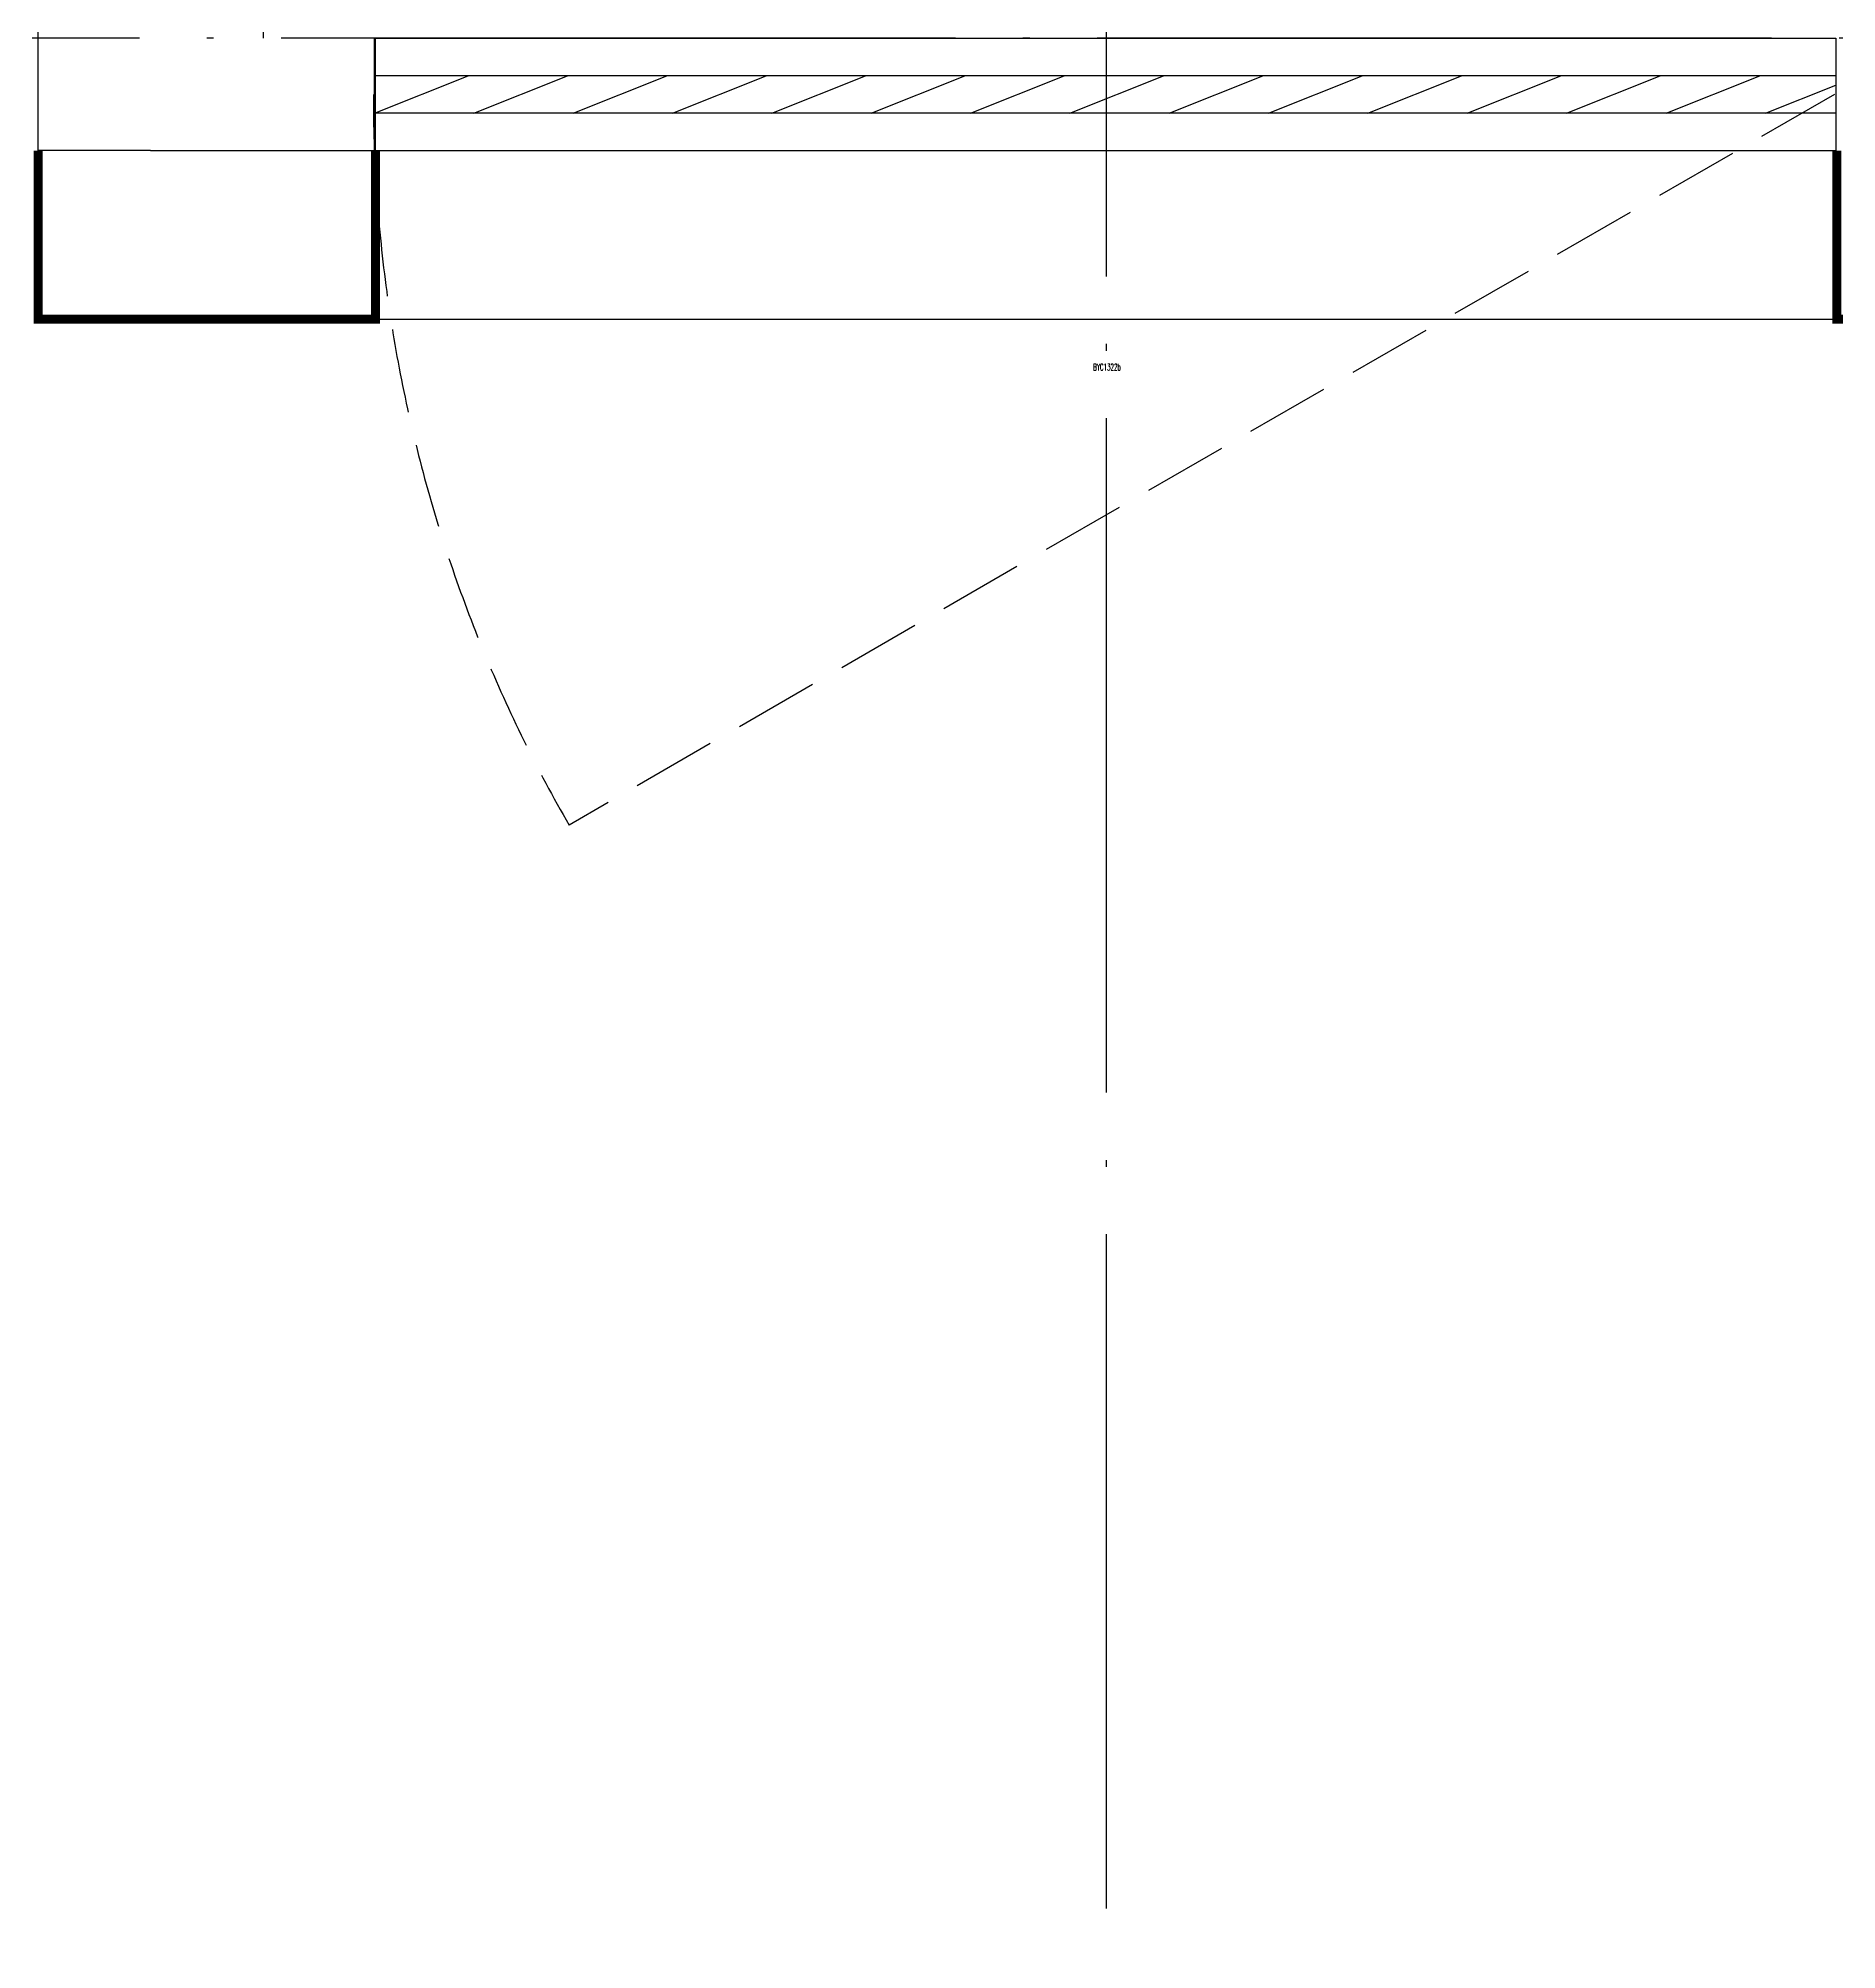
# Model space of a CAD drawing. Extents: x 27938 to 1507990, y 110129 to 923079.
# Drawn here: x 836267 to 837867, y 362123 to 363824 of the extents above; entities that cross this region are included whole.
import ezdxf

# ---------------------------------------------------------------- set-up
doc = ezdxf.new("R2010")
doc.units = 0
doc.header["$LTSCALE"] = 1000
doc.header["$MEASUREMENT"] = 0
doc.linetypes.add('DASH', pattern=[0.35, 0.25, -0.1])
doc.linetypes.add('DOTE', pattern=[2.42, 2, -0.2, 0.02, -0.2])
for name, color, linetype in [('DOTE', 1, 'Continuous'), ('WALL', 9, 'Continuous'), ('WINDOW', 4, 'Continuous'), ('WINDOW_TEXT', 7, 'Continuous'), ('看线', 251, 'Continuous')]:
    doc.layers.add(name, color=color, linetype=linetype)
doc.styles.add('_TCH_WINDOW', font='SIMPLEX.shx', dxfattribs={"width": 0.7, "height": 3.5, "bigfont": 'GBCBIG.shx'})

# ---------------------------------------------------------------- blocks, each defined once
blk = doc.blocks.new('GDGDGDSDA')
at = {"layer": 'DOTE', "color": 0, "linetype": 'DOTE', "ltscale": 0.3}
for p, q in [((428635, 370658.3), (428634.8, 359558.3)), ((427884.9, 362158.3), (427884.8, 361558.3)), ((471334.8, 361558.3), (417334.8, 361558.3))]:
    blk.add_line(p, q, dxfattribs=at)
blk = doc.blocks.new('$WINLIB2D$00000039')
at = {"color": 0}
for points in [[(-0.5, 0.5), (-0.5, -0.5)], [(0.5, 0.5), (-0.5, 0.5)], [(0.5, -0.5), (0.5, 0.5)], [(-0.5, 0.1667), (0.5, 0.1667)], [(-0.3839, -0.1667), (-0.448, 0.1667)], [(-0.3159, -0.1667), (-0.38, 0.1667)], [(-0.2479, -0.1667), (-0.312, 0.1667)], [(-0.1799, -0.1667), (-0.244, 0.1667)], [(-0.1119, -0.1667), (-0.176, 0.1667)], [(-0.0439, -0.1667), (-0.108, 0.1667)], [(0.0241, -0.1667), (-0.04, 0.1667)], [(0.0921, -0.1667), (0.028, 0.1667)], [(0.16, -0.1667), (0.0959, 0.1667)], [(0.228, -0.1667), (0.1639, 0.1667)], [(0.296, -0.1667), (0.2319, 0.1667)], [(0.364, -0.1667), (0.2999, 0.1667)], [(0.432, -0.1667), (0.3679, 0.1667)], [(0.5, -0.1667), (0.4359, 0.1667)], [(-0.4519, -0.1667), (-0.5, 0.0836)], [(-0.5, -0.1667), (0.5, -0.1667)], [(0.5, -0.5), (-0.5, -0.5)]]:
    blk.add_lwpolyline(points, dxfattribs=at)

msp = doc.modelspace()

# ---------------------------------------------------------------- linework, layer by layer
at = {"color": 8, "const_width": 8}
for points in [[(836266.6, 363723.7), (836266.6, 363573.7), (836566.6, 363573.7), (836566.6, 363723.7)], [(837866.6, 363723.7), (837866.6, 363573.7), (838166.6, 363573.7), (838166.6, 363723.7)]]:
    msp.add_lwpolyline(points, dxfattribs=at)
at = {"layer": 'WALL', "color": 8}
for p, q in [((836266.6, 363723.7), (836266.6, 363923.7)), ((836566.6, 363723.7), (836566.6, 363823.7)), ((836366.6, 363723.7), (836266.6, 363723.7)), ((836366.6, 363723.7), (836366.6, 363723.7)), ((836366.6, 363723.7), (836566.6, 363723.7))]:
    msp.add_line(p, q, dxfattribs=at)
at = {"layer": 'WINDOW', "color": 8, "linetype": 'DASH', "ltscale": 0.3}
msp.add_lwpolyline([(837864.7, 363773.7), (836738.8, 363123.7, -0.131652), (836564.7, 363773.7)], format="xyb", dxfattribs=at)
at = {"layer": '看线', "color": 8, "ltscale": 0.5}
msp.add_lwpolyline([(836566.6, 363573.7), (837866.6, 363573.7)], dxfattribs=at)

# ---------------------------------------------------------------- block references
at = {"layer": 'DOTE', "color": 169}
msp.add_blockref('GDGDGDSDA', (408581.8, 2265.4), dxfattribs=at)
at = {"layer": 'WINDOW', "color": 8}
ref = msp.add_blockref('$WINLIB2D$00000039', (837215.6, 363773.7), dxfattribs=dict(at, xscale=1299.999999983003, yscale=-100, zscale=1299.999999983003, rotation=180))
ref.add_attrib('A', 'BYC1322b', (837205.1, 363528.2), dxfattribs={"layer": 'WINDOW_TEXT', "color": 8, "ltscale": 0.5, "height": 5.95, "style": '_TCH_WINDOW', "width": 0.494118})

doc.saveas('drawing.dxf')
